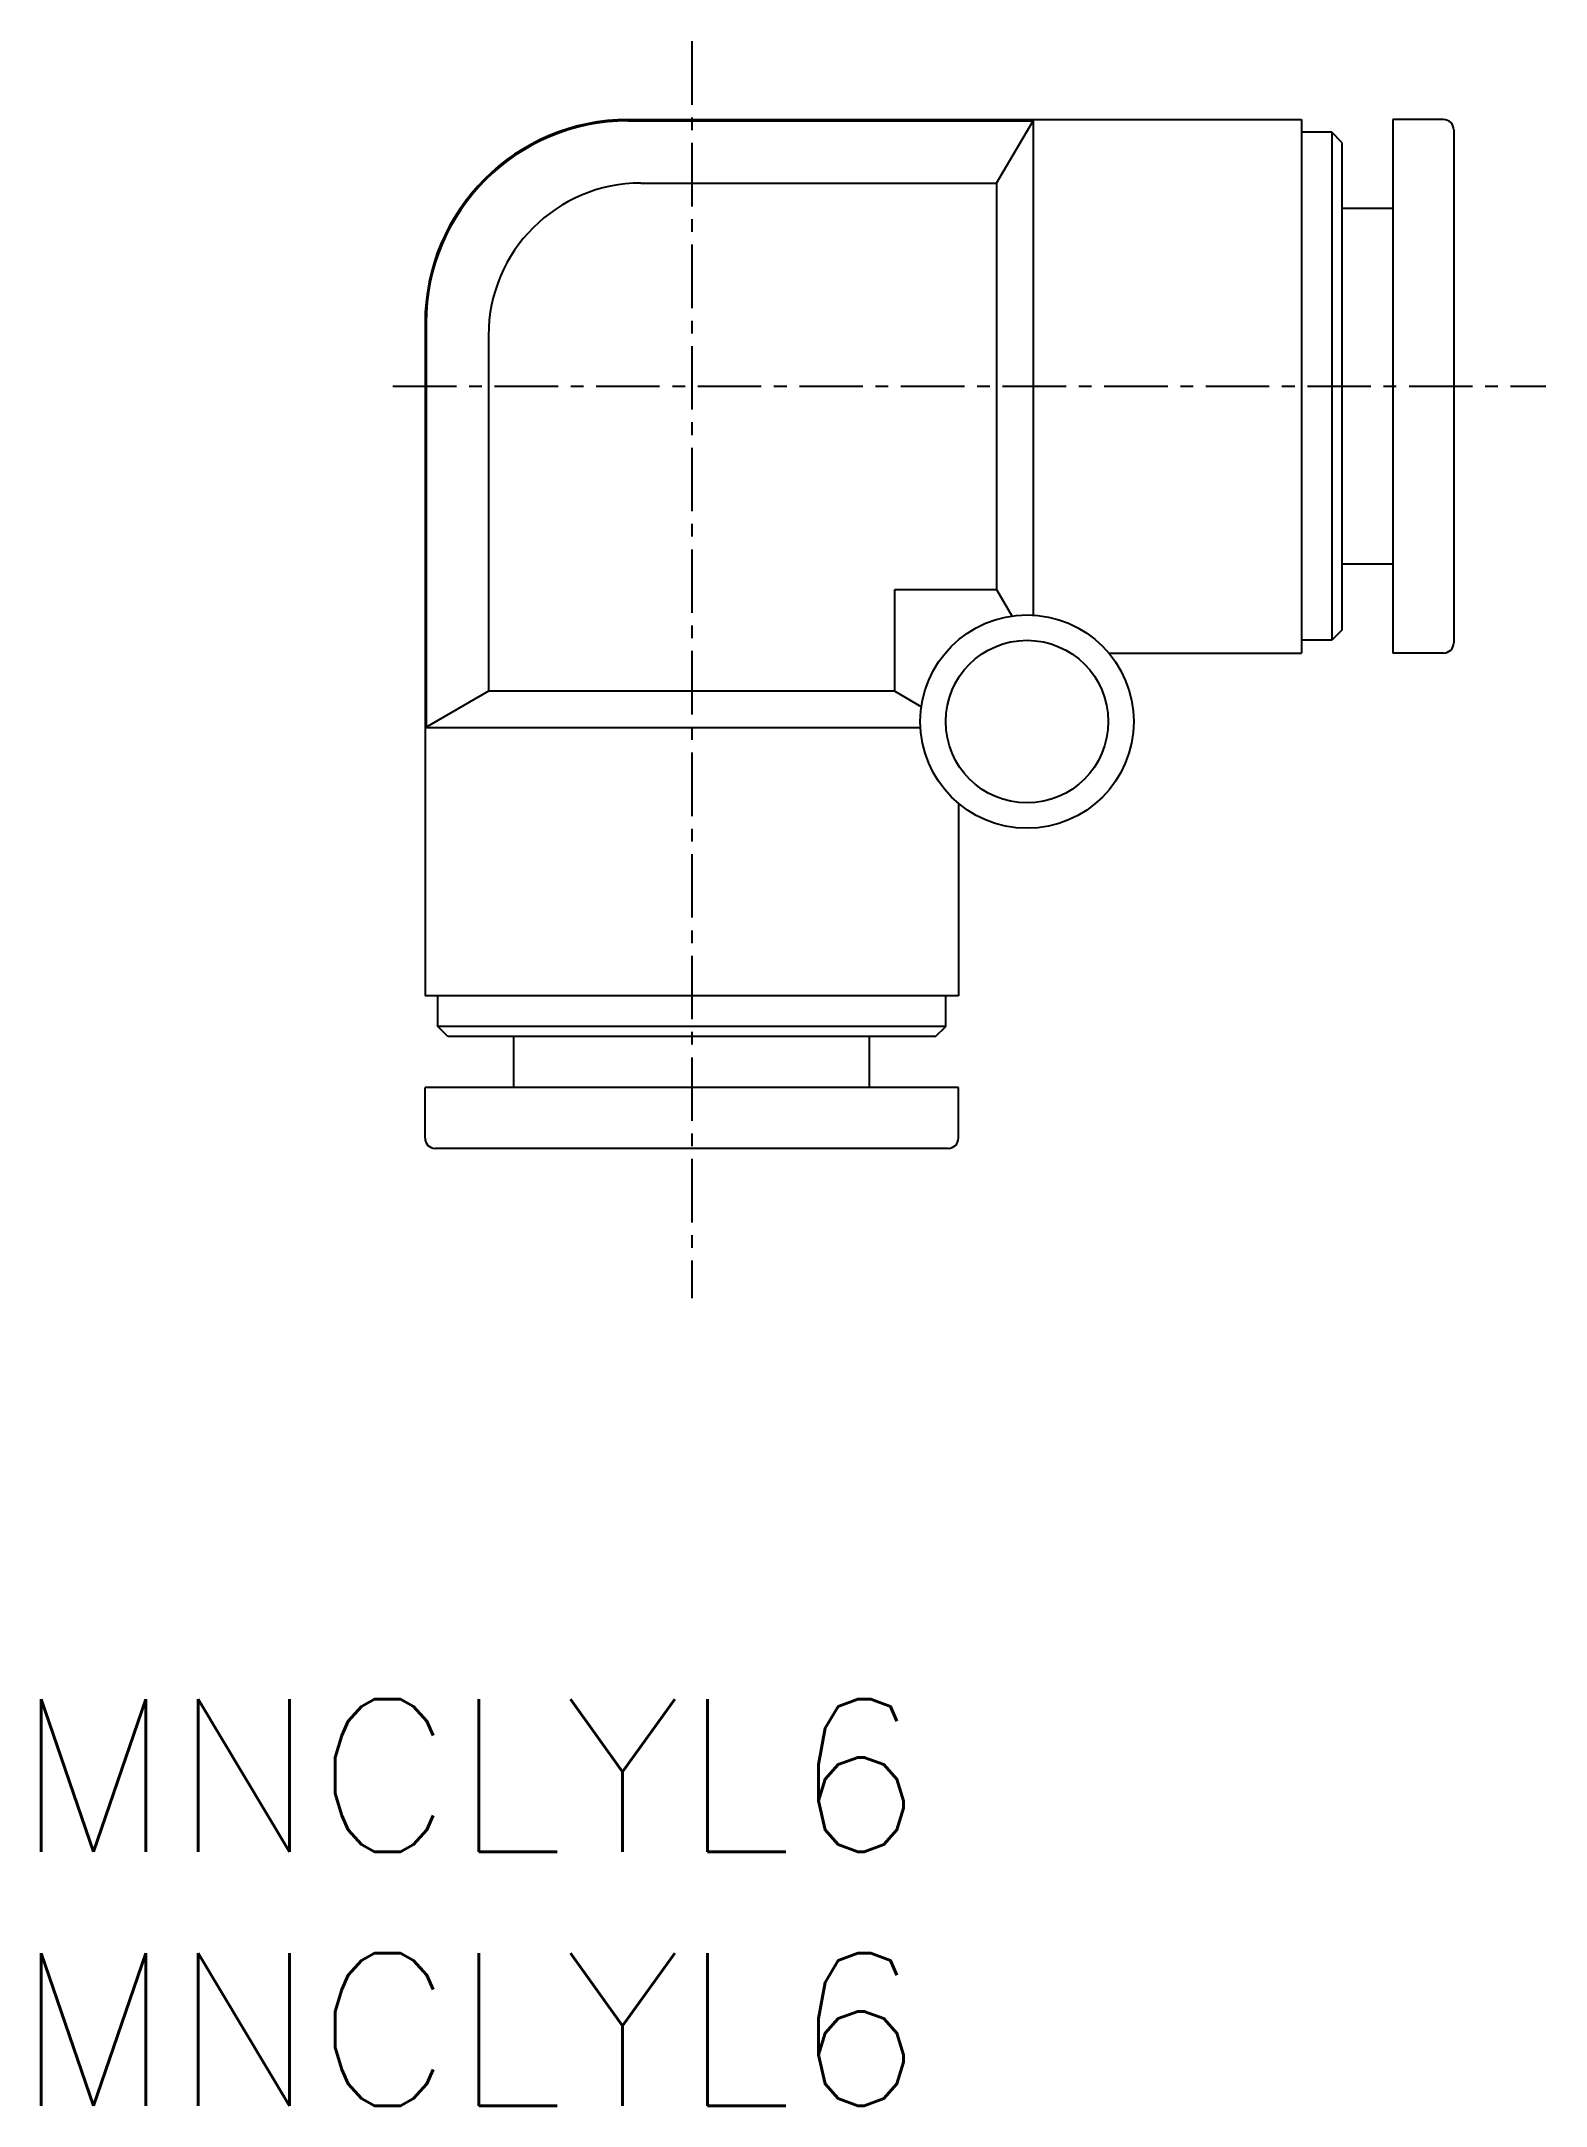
# Model space of a CAD drawing. Extents: x 122.2 to 151.9, y 85.5 to 126.2.
import ezdxf
from ezdxf.enums import TextEntityAlignment as Align

# ---------------------------------------------------------------- set-up
doc = ezdxf.new("R2010")
doc.units = 0
doc.linetypes.add('CENTER', pattern=[2, 1.25, -0.25, 0.25, -0.25])
doc.layers.get('0').update_dxf_attribs({"linetype": 'CONTINUOUS'})
doc.layers.add('CENTER', color=1, linetype='CENTER')
doc.styles.get("Standard").update_dxf_attribs({"font": 'txt.shx', "bigfont": 'extfont.shx'})

msp = doc.modelspace()

# ---------------------------------------------------------------- linework, layer by layer
at = {"color": 7, "linetype": 'CONTINUOUS'}
for p, q in [((133.801, 124.629), (147.051, 124.629)), ((133.801, 124.605), (141.772, 124.605)), ((141.051, 123.379), (141.772, 124.605)), ((141.772, 124.605), (141.772, 114.876)), ((147.051, 124.629), (147.051, 114.129)), ((147.651, 124.379), (147.051, 124.379)), ((147.851, 124.179), (147.651, 124.379)), ((147.651, 124.379), (147.651, 114.379)), ((149.851, 124.629), (148.851, 124.629)), ((148.851, 124.629), (148.851, 114.129)), ((150.051, 124.429), (150.051, 114.329)), ((147.851, 124.179), (147.851, 114.579)), ((134.051, 123.379), (141.051, 123.379)), ((141.051, 123.379), (141.051, 115.379)), ((148.851, 122.879), (147.851, 122.879)), ((129.801, 120.629), (129.801, 107.379)), ((129.824, 120.629), (129.824, 112.658)), ((131.051, 120.379), (131.051, 113.379)), ((148.851, 115.879), (147.851, 115.879)), ((139.051, 115.379), (141.051, 115.379)), ((139.051, 113.379), (139.051, 115.379)), ((141.051, 115.379), (141.352, 114.858)), ((147.651, 114.379), (147.051, 114.379)), ((147.851, 114.579), (147.651, 114.379)), ((143.259, 114.129), (147.051, 114.129)), ((149.851, 114.129), (148.851, 114.129)), ((131.051, 113.379), (129.801, 112.658)), ((139.051, 113.379), (131.051, 113.379)), ((139.051, 113.379), (139.571, 113.073)), ((139.554, 112.658), (129.801, 112.658)), ((140.301, 111.171), (140.301, 107.379)), ((140.301, 107.379), (129.801, 107.379)), ((130.051, 106.779), (130.051, 107.379)), ((140.051, 106.779), (140.051, 107.379)), ((140.051, 106.779), (130.051, 106.779)), ((130.251, 106.579), (130.051, 106.779)), ((139.851, 106.579), (130.251, 106.579)), ((131.551, 105.579), (131.551, 106.579)), ((138.551, 105.579), (138.551, 106.579)), ((139.851, 106.579), (140.051, 106.779)), ((140.301, 105.579), (129.801, 105.579)), ((129.801, 104.579), (129.801, 105.579)), ((140.301, 104.579), (140.301, 105.579)), ((140.101, 104.379), (130.001, 104.379))]:
    msp.add_line(p, q, dxfattribs=at)
for radius in [2.1, 1.6]:
    msp.add_circle((141.651, 112.779), radius, dxfattribs=at)
for centre, radius, start, end in [((133.801, 120.629), 4, 90, 180), ((133.801, 120.629), 3.976, 90, 180), ((149.851, 124.429), 0.2, 0, 90), ((134.051, 120.379), 3, 90, 180), ((149.851, 114.329), 0.2, 270, 0), ((130.001, 104.579), 0.2, 180, 270), ((140.101, 104.579), 0.2, 270, 0)]:
    msp.add_arc(centre, radius, start, end, dxfattribs=at)
at = {"layer": 'CENTER', "color": 1, "linetype": 'CENTER'}
for p, q in [((135.051, 126.17), (135.051, 101.427)), ((129.17, 119.379), (151.861, 119.379))]:
    msp.add_line(p, q, dxfattribs=at)

# ---------------------------------------------------------------- texts
at = {"color": 7, "linetype": 'CONTINUOUS'}
for p in [(121.734, 92.034), (121.734, 87.034)]:
    msp.add_text('MNCLYL6', height=3, dxfattribs=at).set_placement(p, align=Align.MIDDLE_LEFT)

doc.saveas('drawing.dxf')
